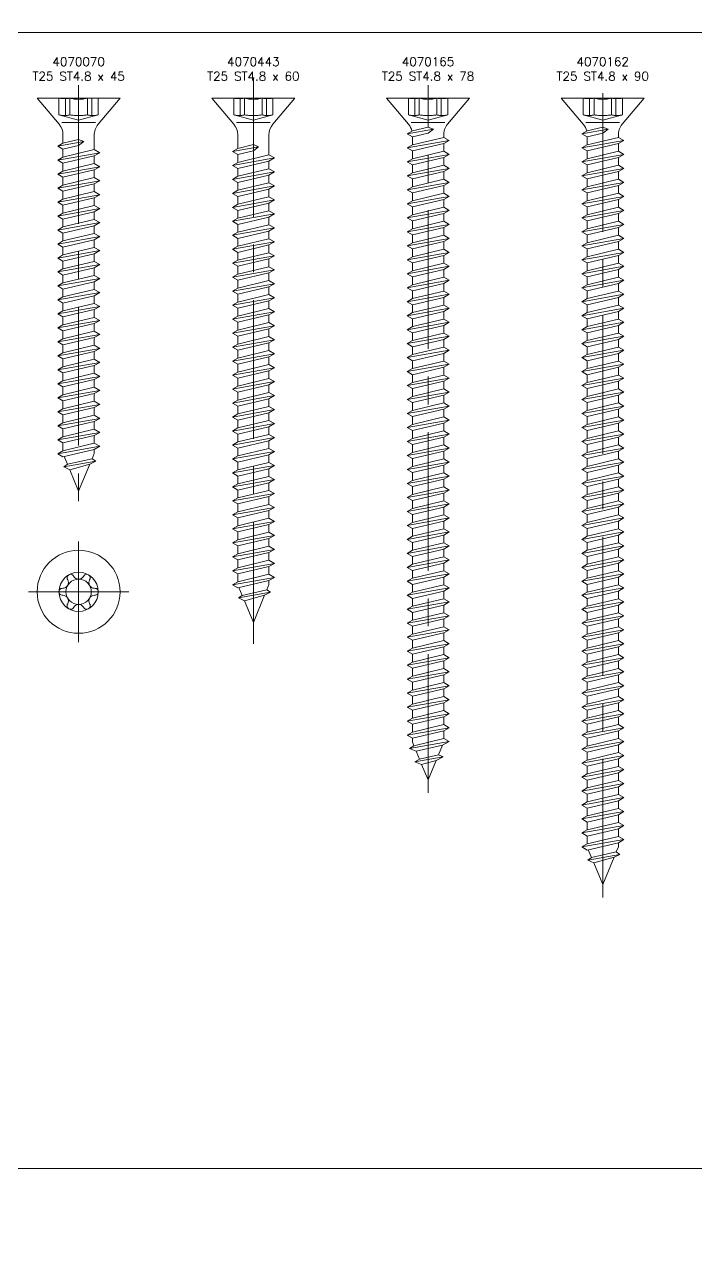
# Model space of a CAD drawing. Header units: millimetres. Extents: x 1459 to 16731, y 971 to 8404.
# Drawn here: x 5670.8 to 5747.7, y 2128.3 to 2267.4 of the extents above; entities that cross this region are included whole.
import ezdxf

# ---------------------------------------------------------------- set-up
doc = ezdxf.new("R2010")
doc.units = ezdxf.units.MM
doc.header["$LTSCALE"] = 0.5
for name, pattern in [('AUSGEZOGEN', [0]), ('CENTER', [50.8, 31.75, -6.35, 6.35, -6.35]), ('HIDDEN', [9.525, 6.35, -3.175])]:
    doc.linetypes.add(name, pattern=pattern)
doc.layers.get('0').update_dxf_attribs({"lineweight": 20})
doc.layers.add('Quincaillerie', color=150, linetype='Continuous', lineweight=20)
doc.styles.add('SBS_BLOCKNAME', font='simplex.shx', dxfattribs={"height": 1})

# ---------------------------------------------------------------- blocks, each defined once
blk = doc.blocks.new('Tête vis T25 ST4.8')
at = {"color": 1, "linetype": 'CENTER'}
for points in [[(0, 5.75), (0, -5.75)], [(-5.75, 0), (5.75, 0)]]:
    blk.add_lwpolyline(points, dxfattribs=at)
blk.add_lwpolyline([(0.56, -1.76, 1.114641), (1.25, -1.37, -0.560869), (1.81, -0.4, 1.114641), (1.81, 0.4, -0.560869), (1.25, 1.37, 1.114641), (0.56, 1.76, -0.560869), (-0.56, 1.76, 1.114641), (-1.25, 1.37, -0.560869), (-1.81, 0.4, 1.114641), (-1.81, -0.4, -0.560869), (-1.25, -1.37, 1.114641), (-0.56, -1.76, -0.560869)], format="xyb", close=True)
for radius in [4.75, 2.25, 1.45]:
    blk.add_circle((0, 0), radius)
blk = doc.blocks.new('4070070')
at = {"color": 1, "linetype": 'CENTER'}
blk.add_line((0, 1.5), (0, -46.5), dxfattribs=at)
blk.add_lwpolyline([(1.79, -5.89), (1.79, -4.29, -0.186611), (2.23, -3), (4.75, 0), (-4.75, 0), (-2.23, -3, -0.176327), (-1.79, -4.22), (-1.79, -5.15)], format="xyb")
at = {"linetype": 'HIDDEN'}
for points in [[(-2.25, 0), (-2.25, -1.93)], [(-1, 0), (-1, -1.93)], [(1, 0), (1, -1.93)], [(2.25, 0), (2.25, -1.93)], [(-1.5, -0.06), (-1.5, -1.99)], [(1.5, -0.06), (1.5, -1.99)], [(-2.25, -1.93), (0, -2.53)], [(2.25, -1.93), (0, -2.53)]]:
    blk.add_lwpolyline(points, dxfattribs=at)
for points in [[(1.93, -2.8), (-1.93, -2.8)], [(0, -4.72), (-1.79, -5.15), (-2.4, -5.5), (-1.79, -5.85), (0, -5.43), (0.61, -4.97), (0, -4.72)], [(-2.4, -5.5), (0.61, -4.97)], [(-2.4, -7.1), (2.41, -6.25)], [(-2.4, -8.7), (2.41, -7.85)], [(-2.4, -10.3), (2.41, -9.45)], [(-2.4, -11.9), (2.41, -11.05)], [(-2.4, -13.5), (2.41, -12.65)], [(-2.4, -15.1), (2.41, -14.25)], [(-2.4, -16.7), (2.41, -15.85)], [(-2.4, -18.3), (2.41, -17.45)], [(-2.4, -19.9), (2.41, -19.05)], [(-2.4, -21.5), (2.41, -20.65)], [(-2.4, -23.1), (2.41, -22.25)], [(-2.4, -24.7), (2.41, -23.85)], [(-2.4, -26.3), (2.41, -25.45)], [(-2.4, -27.9), (2.41, -27.05)], [(-2.4, -29.5), (2.41, -28.65)], [(-2.4, -31.1), (2.41, -30.25)], [(-2.4, -32.7), (2.41, -31.85)], [(-2.4, -34.3), (2.41, -33.45)], [(-2.4, -35.9), (2.41, -35.05)], [(-2.4, -37.5), (2.41, -36.65)], [(-2.4, -39.1), (2.41, -38.25)], [(-2.4, -40.7), (2.41, -39.85)], [(-1.7, -42.2), (1.97, -41.55)], [(-1.28, -41.91), (-1.65, -41.02)], [(1.79, -40.68), (1.55, -41.27)], [(1.29, -41.88), (0, -45), (-1.02, -42.53)]]:
    blk.add_lwpolyline(points)
at = {"linetype": 'AUSGEZOGEN'}
for points in [[(-1.79, -4.25), (-1.79, -4.95)], [(-1.79, -4.25), (-1.79, -5.15)], [(-1.79, -5.85), (-1.79, -6.75)], [(1.79, -6.61), (1.79, -7.49)], [(-1.79, -7.45), (-1.79, -8.15)], [(-1.79, -7.45), (-1.79, -8.35)], [(1.79, -8.21), (1.79, -9.09)], [(-1.79, -9.05), (-1.79, -9.75)], [(-1.79, -9.05), (-1.79, -9.95)], [(-1.79, -10.65), (-1.79, -11.35)], [(-1.79, -10.65), (-1.79, -11.55)], [(1.79, -9.81), (1.79, -10.69)], [(-1.79, -12.25), (-1.79, -12.95)], [(-1.79, -12.25), (-1.79, -13.15)], [(1.79, -11.41), (1.79, -12.29)], [(-1.79, -13.85), (-1.79, -14.55)], [(-1.79, -13.85), (-1.79, -14.75)], [(1.79, -13.01), (1.79, -13.89)], [(1.79, -14.61), (1.79, -15.49)], [(-1.79, -15.45), (-1.79, -16.35)], [(-1.79, -15.45), (-1.79, -16.15)], [(1.79, -16.21), (1.79, -17.09)], [(-1.79, -17.05), (-1.79, -17.95)], [(1.79, -17.81), (1.79, -18.69)], [(-1.79, -18.65), (-1.79, -19.55)], [(1.79, -19.41), (1.79, -20.29)], [(-1.79, -20.25), (-1.79, -21.15)], [(-1.79, -21.85), (-1.79, -22.75)], [(1.79, -21.01), (1.79, -21.89)], [(-1.79, -23.45), (-1.79, -24.35)], [(1.79, -22.61), (1.79, -23.49)], [(1.79, -24.21), (1.79, -25.09)], [(-1.79, -25.05), (-1.79, -25.95)], [(1.79, -25.81), (1.79, -26.69)], [(-1.79, -26.65), (-1.79, -27.55)], [(1.79, -27.41), (1.79, -28.29)], [(-1.79, -28.25), (-1.79, -29.15)], [(1.79, -29.01), (1.79, -29.89)], [(-1.79, -29.85), (-1.79, -30.75)], [(-1.79, -31.45), (-1.79, -32.35)], [(1.79, -30.61), (1.79, -31.49)], [(-1.79, -33.05), (-1.79, -33.95)], [(1.79, -32.21), (1.79, -33.09)], [(-1.79, -34.65), (-1.79, -35.55)], [(1.79, -33.81), (1.79, -34.69)], [(1.79, -35.41), (1.79, -36.29)], [(-1.79, -36.25), (-1.79, -37.15)], [(1.79, -37.01), (1.79, -37.89)], [(-1.79, -37.85), (-1.79, -38.75)], [(1.79, -38.61), (1.79, -39.49)], [(-1.79, -39.45), (-1.79, -40.35)], [(1.79, -40.21), (1.79, -40.68)]]:
    blk.add_lwpolyline(points, dxfattribs=at)
for points in [[(1.79, -6.61), (2.41, -6.25), (1.79, -5.89), (-1.79, -6.75), (-2.4, -7.1), (-1.79, -7.45)], [(1.79, -8.21), (2.41, -7.85), (1.79, -7.49), (-1.79, -8.35), (-2.4, -8.7), (-1.79, -9.05)], [(1.79, -9.81), (2.41, -9.45), (1.79, -9.09), (-1.79, -9.95), (-2.4, -10.3), (-1.79, -10.65)], [(1.79, -11.41), (2.41, -11.05), (1.79, -10.69), (-1.79, -11.55), (-2.4, -11.9), (-1.79, -12.25)], [(1.79, -13.01), (2.41, -12.65), (1.79, -12.29), (-1.79, -13.15), (-2.4, -13.5), (-1.79, -13.85)], [(1.79, -14.61), (2.41, -14.25), (1.79, -13.89), (-1.79, -14.75), (-2.4, -15.1), (-1.79, -15.45)], [(1.79, -16.21), (2.41, -15.85), (1.79, -15.49), (-1.79, -16.35), (-2.4, -16.7), (-1.79, -17.05)], [(1.79, -17.81), (2.41, -17.45), (1.79, -17.09), (-1.79, -17.95), (-2.4, -18.3), (-1.79, -18.65)], [(1.79, -19.41), (2.41, -19.05), (1.79, -18.69), (-1.79, -19.55), (-2.4, -19.9), (-1.79, -20.25)], [(1.79, -21.01), (2.41, -20.65), (1.79, -20.29), (-1.79, -21.15), (-2.4, -21.5), (-1.79, -21.85)], [(1.79, -22.61), (2.41, -22.25), (1.79, -21.89), (-1.79, -22.75), (-2.4, -23.1), (-1.79, -23.45)], [(1.79, -24.21), (2.41, -23.85), (1.79, -23.49), (-1.79, -24.35), (-2.4, -24.7), (-1.79, -25.05)], [(1.79, -25.81), (2.41, -25.45), (1.79, -25.09), (-1.79, -25.95), (-2.4, -26.3), (-1.79, -26.65)], [(1.79, -27.41), (2.41, -27.05), (1.79, -26.69), (-1.79, -27.55), (-2.4, -27.9), (-1.79, -28.25)], [(1.79, -29.01), (2.41, -28.65), (1.79, -28.29), (-1.79, -29.15), (-2.4, -29.5), (-1.79, -29.85)], [(1.79, -30.61), (2.41, -30.25), (1.79, -29.89), (-1.79, -30.75), (-2.4, -31.1), (-1.79, -31.45)], [(1.79, -32.21), (2.41, -31.85), (1.79, -31.49), (-1.79, -32.35), (-2.4, -32.7), (-1.79, -33.05)], [(1.79, -33.81), (2.41, -33.45), (1.79, -33.09), (-1.79, -33.95), (-2.4, -34.3), (-1.79, -34.65)], [(1.79, -35.41), (2.41, -35.05), (1.79, -34.69), (-1.79, -35.55), (-2.4, -35.9), (-1.79, -36.25)], [(1.79, -37.01), (2.41, -36.65), (1.79, -36.29), (-1.79, -37.15), (-2.4, -37.5), (-1.79, -37.85)], [(1.79, -38.61), (2.41, -38.25), (1.79, -37.89), (-1.79, -38.75), (-2.4, -39.1), (-1.79, -39.45)], [(1.79, -40.21), (2.41, -39.85), (1.79, -39.49), (-1.79, -40.35), (-2.4, -40.7), (-1.79, -41.05)], [(1.55, -41.27), (1.97, -41.55), (1.29, -41.88), (-1.02, -42.53), (-1.7, -42.2), (-1.28, -41.91)]]:
    blk.add_lwpolyline(points, close=True)
at = {"linetype": 'HIDDEN'}
for centre, radius, start, end in [((-1.62, 3.32), 3.38, 259.3357, 280.6643), ((0, 3.36), 3.5, 253.4149, 286.5851), ((-1.62, 1.39), 3.38, 259.3357, 280.6643), ((0, 6.17), 8.16, 262.9585, 277.0415), ((1.62, 1.39), 3.38, 259.3357, 280.6643)]:
    blk.add_arc(centre, radius, start, end, dxfattribs=at)
blk = doc.blocks.new('4070443')
at = {"color": 1, "linetype": 'CENTER'}
blk.add_lwpolyline([(0, 2.29), (0, -62.45)], dxfattribs=at)
blk.add_lwpolyline([(1.79, -4.22, -0.176327), (2.23, -3), (4.75, 0), (-4.75, 0), (-2.23, -3, -0.176327), (-1.79, -4.22)], format="xyb")
at = {"linetype": 'HIDDEN'}
for points in [[(-2.25, 0), (-2.25, -1.93)], [(-1, 0), (-1, -1.93)], [(1, 0), (1, -1.93)], [(2.25, 0), (2.25, -1.93)], [(-1.5, -0.06), (-1.5, -1.99)], [(1.5, -0.06), (1.5, -1.99)], [(-2.25, -1.93), (0, -2.53)], [(2.25, -1.93), (0, -2.53)]]:
    blk.add_lwpolyline(points, dxfattribs=at)
for points in [[(1.93, -2.8), (-1.93, -2.8)], [(0, -5.32), (-1.79, -5.75), (-2.4, -6.1), (-1.79, -6.45), (0, -6.03), (0.61, -5.57), (0, -5.32)], [(-2.4, -6.1), (0.61, -5.57)], [(-2.4, -7.7), (2.41, -6.85)], [(-2.4, -9.3), (2.41, -8.45)], [(-2.4, -10.9), (2.41, -10.05)], [(-2.4, -12.5), (2.41, -11.65)], [(-2.4, -14.1), (2.41, -13.25)], [(-2.4, -15.7), (2.41, -14.85)], [(-2.4, -17.3), (2.41, -16.45)], [(-2.4, -18.9), (2.41, -18.05)], [(-2.4, -20.5), (2.41, -19.65)], [(-2.4, -22.1), (2.41, -21.25)], [(-2.4, -23.7), (2.41, -22.85)], [(-2.4, -25.3), (2.41, -24.45)], [(-2.4, -26.9), (2.41, -26.05)], [(-2.4, -28.5), (2.41, -27.65)], [(-2.4, -30.1), (2.41, -29.25)], [(-2.4, -31.7), (2.41, -30.85)], [(-2.4, -33.3), (2.41, -32.45)], [(-2.4, -34.9), (2.41, -34.05)], [(-2.4, -36.5), (2.41, -35.65)], [(-2.4, -38.1), (2.41, -37.25)], [(-2.4, -39.7), (2.41, -38.85)], [(-2.4, -41.3), (2.41, -40.45)], [(-2.4, -42.9), (2.41, -42.05)], [(-2.4, -44.5), (2.41, -43.65)], [(-2.4, -46.1), (2.41, -45.25)], [(-2.4, -47.7), (2.41, -46.85)], [(-2.4, -49.3), (2.41, -48.45)], [(-2.4, -50.9), (2.41, -50.05)], [(-2.4, -52.5), (2.41, -51.65)], [(-2.4, -54.1), (2.41, -53.25)], [(-2.4, -55.7), (2.41, -54.85)], [(-1.7, -57.2), (1.97, -56.55)], [(-1.28, -56.91), (-1.65, -56.02)], [(1.29, -56.88), (0, -60), (-1.02, -57.53)], [(1.79, -55.68), (1.55, -56.27)]]:
    blk.add_lwpolyline(points)
at = {"linetype": 'AUSGEZOGEN'}
for points in [[(-1.79, -4.22), (-1.79, -5.75)], [(1.79, -4.22), (1.79, -6.49)], [(-1.79, -6.45), (-1.79, -7.35)], [(-1.79, -6.45), (-1.79, -7.15)], [(1.79, -5.61), (1.79, -6.49)], [(-1.79, -8.05), (-1.79, -8.95)], [(-1.79, -8.05), (-1.79, -8.75)], [(1.79, -7.21), (1.79, -8.09)], [(-1.79, -9.65), (-1.79, -10.55)], [(-1.79, -9.65), (-1.79, -10.35)], [(1.79, -8.81), (1.79, -9.69)], [(1.79, -10.41), (1.79, -11.29)], [(-1.79, -11.25), (-1.79, -12.15)], [(-1.79, -11.25), (-1.79, -11.95)], [(1.79, -12.01), (1.79, -12.89)], [(-1.79, -12.85), (-1.79, -13.75)], [(-1.79, -12.85), (-1.79, -13.55)], [(1.79, -13.61), (1.79, -14.49)], [(-1.79, -14.45), (-1.79, -15.35)], [(-1.79, -14.45), (-1.79, -15.15)], [(1.79, -15.21), (1.79, -16.09)], [(-1.79, -16.05), (-1.79, -16.95)], [(-1.79, -16.05), (-1.79, -16.75)], [(-1.79, -17.65), (-1.79, -18.55)], [(-1.79, -17.65), (-1.79, -18.35)], [(1.79, -16.81), (1.79, -17.69)], [(-1.79, -19.25), (-1.79, -20.15)], [(-1.79, -19.25), (-1.79, -19.95)], [(1.79, -18.41), (1.79, -19.29)], [(-1.79, -20.85), (-1.79, -21.75)], [(-1.79, -20.85), (-1.79, -21.55)], [(1.79, -20.01), (1.79, -20.89)], [(1.79, -21.61), (1.79, -22.49)], [(-1.79, -22.45), (-1.79, -23.35)], [(-1.79, -22.45), (-1.79, -23.15)], [(1.79, -23.21), (1.79, -24.09)], [(-1.79, -24.05), (-1.79, -24.95)], [(-1.79, -24.05), (-1.79, -24.75)], [(1.79, -24.81), (1.79, -25.69)], [(-1.79, -25.65), (-1.79, -26.55)], [(-1.79, -25.65), (-1.79, -26.35)], [(1.79, -26.41), (1.79, -27.29)], [(-1.79, -27.25), (-1.79, -28.15)], [(-1.79, -27.25), (-1.79, -27.95)], [(-1.79, -28.85), (-1.79, -29.75)], [(-1.79, -28.85), (-1.79, -29.55)], [(1.79, -28.01), (1.79, -28.89)], [(-1.79, -30.45), (-1.79, -31.15)], [(-1.79, -30.45), (-1.79, -31.35)], [(1.79, -29.61), (1.79, -30.49)], [(1.79, -31.21), (1.79, -32.09)], [(-1.79, -32.05), (-1.79, -32.95)], [(1.79, -32.81), (1.79, -33.69)], [(-1.79, -33.65), (-1.79, -34.55)], [(1.79, -34.41), (1.79, -35.29)], [(-1.79, -35.25), (-1.79, -36.15)], [(1.79, -36.01), (1.79, -36.89)], [(-1.79, -36.85), (-1.79, -37.75)], [(-1.79, -38.45), (-1.79, -39.35)], [(1.79, -37.61), (1.79, -38.49)], [(-1.79, -40.05), (-1.79, -40.95)], [(1.79, -39.21), (1.79, -40.09)], [(-1.79, -41.65), (-1.79, -42.55)], [(1.79, -40.81), (1.79, -41.69)], [(1.79, -42.41), (1.79, -43.29)], [(-1.79, -43.25), (-1.79, -44.15)], [(1.79, -44.01), (1.79, -44.89)], [(-1.79, -44.85), (-1.79, -45.75)], [(1.79, -45.61), (1.79, -46.49)], [(-1.79, -46.45), (-1.79, -47.35)], [(1.79, -47.21), (1.79, -48.09)], [(-1.79, -48.05), (-1.79, -48.95)], [(-1.79, -49.65), (-1.79, -50.55)], [(1.79, -48.81), (1.79, -49.69)], [(-1.79, -51.25), (-1.79, -52.15)], [(1.79, -50.41), (1.79, -51.29)], [(-1.79, -52.85), (-1.79, -53.75)], [(1.79, -52.01), (1.79, -52.89)], [(1.79, -53.61), (1.79, -54.49)], [(-1.79, -54.45), (-1.79, -55.35)], [(1.79, -55.21), (1.79, -55.68)]]:
    blk.add_lwpolyline(points, dxfattribs=at)
for points in [[(1.79, -7.21), (2.41, -6.85), (1.79, -6.49), (-1.79, -7.35), (-2.4, -7.7), (-1.79, -8.05)], [(1.79, -8.81), (2.41, -8.45), (1.79, -8.09), (-1.79, -8.95), (-2.4, -9.3), (-1.79, -9.65)], [(1.79, -10.41), (2.41, -10.05), (1.79, -9.69), (-1.79, -10.55), (-2.4, -10.9), (-1.79, -11.25)], [(1.79, -12.01), (2.41, -11.65), (1.79, -11.29), (-1.79, -12.15), (-2.4, -12.5), (-1.79, -12.85)], [(1.79, -13.61), (2.41, -13.25), (1.79, -12.89), (-1.79, -13.75), (-2.4, -14.1), (-1.79, -14.45)], [(1.79, -15.21), (2.41, -14.85), (1.79, -14.49), (-1.79, -15.35), (-2.4, -15.7), (-1.79, -16.05)], [(1.79, -16.81), (2.41, -16.45), (1.79, -16.09), (-1.79, -16.95), (-2.4, -17.3), (-1.79, -17.65)], [(1.79, -18.41), (2.41, -18.05), (1.79, -17.69), (-1.79, -18.55), (-2.4, -18.9), (-1.79, -19.25)], [(1.79, -20.01), (2.41, -19.65), (1.79, -19.29), (-1.79, -20.15), (-2.4, -20.5), (-1.79, -20.85)], [(1.79, -21.61), (2.41, -21.25), (1.79, -20.89), (-1.79, -21.75), (-2.4, -22.1), (-1.79, -22.45)], [(1.79, -23.21), (2.41, -22.85), (1.79, -22.49), (-1.79, -23.35), (-2.4, -23.7), (-1.79, -24.05)], [(1.79, -24.81), (2.41, -24.45), (1.79, -24.09), (-1.79, -24.95), (-2.4, -25.3), (-1.79, -25.65)], [(1.79, -26.41), (2.41, -26.05), (1.79, -25.69), (-1.79, -26.55), (-2.4, -26.9), (-1.79, -27.25)], [(1.79, -28.01), (2.41, -27.65), (1.79, -27.29), (-1.79, -28.15), (-2.4, -28.5), (-1.79, -28.85)], [(1.79, -29.61), (2.41, -29.25), (1.79, -28.89), (-1.79, -29.75), (-2.4, -30.1), (-1.79, -30.45)], [(1.79, -31.21), (2.41, -30.85), (1.79, -30.49), (-1.79, -31.35), (-2.4, -31.7), (-1.79, -32.05)], [(1.79, -32.81), (2.41, -32.45), (1.79, -32.09), (-1.79, -32.95), (-2.4, -33.3), (-1.79, -33.65)], [(1.79, -34.41), (2.41, -34.05), (1.79, -33.69), (-1.79, -34.55), (-2.4, -34.9), (-1.79, -35.25)], [(1.79, -36.01), (2.41, -35.65), (1.79, -35.29), (-1.79, -36.15), (-2.4, -36.5), (-1.79, -36.85)], [(1.79, -37.61), (2.41, -37.25), (1.79, -36.89), (-1.79, -37.75), (-2.4, -38.1), (-1.79, -38.45)], [(1.79, -39.21), (2.41, -38.85), (1.79, -38.49), (-1.79, -39.35), (-2.4, -39.7), (-1.79, -40.05)], [(1.79, -40.81), (2.41, -40.45), (1.79, -40.09), (-1.79, -40.95), (-2.4, -41.3), (-1.79, -41.65)], [(1.79, -42.41), (2.41, -42.05), (1.79, -41.69), (-1.79, -42.55), (-2.4, -42.9), (-1.79, -43.25)], [(1.79, -44.01), (2.41, -43.65), (1.79, -43.29), (-1.79, -44.15), (-2.4, -44.5), (-1.79, -44.85)], [(1.79, -45.61), (2.41, -45.25), (1.79, -44.89), (-1.79, -45.75), (-2.4, -46.1), (-1.79, -46.45)], [(1.79, -47.21), (2.41, -46.85), (1.79, -46.49), (-1.79, -47.35), (-2.4, -47.7), (-1.79, -48.05)], [(1.79, -48.81), (2.41, -48.45), (1.79, -48.09), (-1.79, -48.95), (-2.4, -49.3), (-1.79, -49.65)], [(1.79, -50.41), (2.41, -50.05), (1.79, -49.69), (-1.79, -50.55), (-2.4, -50.9), (-1.79, -51.25)], [(1.79, -52.01), (2.41, -51.65), (1.79, -51.29), (-1.79, -52.15), (-2.4, -52.5), (-1.79, -52.85)], [(1.79, -53.61), (2.41, -53.25), (1.79, -52.89), (-1.79, -53.75), (-2.4, -54.1), (-1.79, -54.45)], [(1.79, -55.21), (2.41, -54.85), (1.79, -54.49), (-1.79, -55.35), (-2.4, -55.7), (-1.79, -56.05)], [(1.55, -56.27), (1.97, -56.55), (1.29, -56.88), (-1.02, -57.53), (-1.7, -57.2), (-1.28, -56.91)]]:
    blk.add_lwpolyline(points, close=True)
at = {"linetype": 'HIDDEN'}
for centre, radius, start, end in [((-1.62, 3.32), 3.38, 259.3357, 280.6643), ((0, 3.36), 3.5, 253.4149, 286.5851), ((1.62, 3.32), 3.38, 259.3357, 280.6643), ((-1.62, 1.39), 3.38, 259.3357, 280.6643), ((0, 6.17), 8.16, 262.9585, 277.0415), ((1.62, 1.39), 3.38, 259.3357, 280.6643)]:
    blk.add_arc(centre, radius, start, end, dxfattribs=at)
blk = doc.blocks.new('4070165')
at = {"color": 1, "linetype": 'CENTER'}
blk.add_line((0, -79.5), (0, 1.5), dxfattribs=at)
for p, q in [((-1.79, -73.25), (-1.79, -73.68)), ((-1.61, -74.11), (-1.79, -73.68)), ((1.79, -72.41), (1.79, -73.29)), ((-0.98, -75.65), (-1.35, -74.75)), ((1.18, -75.15), (1.64, -74.05))]:
    blk.add_line(p, q)
blk.add_lwpolyline([(1.79, -4.29, -0.186611), (2.23, -3), (4.75, 0), (-4.75, 0), (-2.23, -3, -0.116452), (-1.84, -3.78)], format="xyb")
at = {"linetype": 'HIDDEN'}
for points in [[(-2.25, 0), (-2.25, -1.93)], [(-1, 0), (-1, -1.93)], [(1, 0), (1, -1.93)], [(2.25, 0), (2.25, -1.93)], [(-1.5, -0.06), (-1.5, -1.99)], [(1.5, -0.06), (1.5, -1.99)], [(-2.25, -1.93), (0, -2.53)], [(2.25, -1.93), (0, -2.53)]]:
    blk.add_lwpolyline(points, dxfattribs=at)
for points in [[(0, -3.32), (-1.79, -3.75), (-2.4, -4.1), (-1.79, -4.45), (0, -4.03), (0.61, -3.57), (0, -3.32)], [(-2.4, -4.1), (0.61, -3.57)], [(1.93, -2.8), (-1.93, -2.8)], [(-2.4, -5.7), (2.41, -4.85)], [(-1.79, -4.45), (-1.79, -5.35)], [(-1.79, -4.45), (-1.79, -5.35)], [(1.79, -4.29), (1.79, -4.49)], [(1.79, -5.21), (1.79, -6.09)], [(-2.4, -7.3), (2.41, -6.45)], [(-1.79, -6.05), (-1.79, -6.95)], [(1.79, -6.81), (1.79, -7.69)], [(-2.4, -8.9), (2.41, -8.05)], [(-1.79, -7.65), (-1.79, -8.55)], [(-2.4, -10.5), (2.41, -9.65)], [(-1.79, -9.25), (-1.79, -10.15)], [(1.79, -8.41), (1.79, -9.29)], [(-1.79, -10.85), (-1.79, -11.75)], [(1.79, -10.01), (1.79, -10.89)], [(-2.4, -12.1), (2.41, -11.25)], [(-1.79, -12.45), (-1.79, -13.35)], [(1.79, -11.61), (1.79, -12.49)], [(-2.4, -13.7), (2.41, -12.85)], [(1.79, -13.21), (1.79, -14.09)], [(-2.4, -15.3), (2.41, -14.45)], [(-1.79, -14.05), (-1.79, -14.95)], [(1.79, -14.81), (1.79, -15.69)], [(-2.4, -16.9), (2.41, -16.05)], [(-1.79, -15.65), (-1.79, -16.55)], [(1.79, -16.41), (1.79, -17.29)], [(-2.4, -18.5), (2.41, -17.65)], [(-1.79, -17.25), (-1.79, -18.15)], [(1.79, -18.01), (1.79, -18.89)], [(-2.4, -20.1), (2.41, -19.25)], [(-1.79, -18.85), (-1.79, -19.75)], [(-2.4, -21.7), (2.41, -20.85)], [(-1.79, -20.45), (-1.79, -21.35)], [(1.79, -19.61), (1.79, -20.49)], [(-1.79, -22.05), (-1.79, -22.95)], [(1.79, -21.21), (1.79, -22.09)], [(-2.4, -23.3), (2.41, -22.45)], [(1.79, -22.81), (1.79, -23.69)], [(-2.4, -24.9), (2.41, -24.05)], [(-1.79, -23.65), (-1.79, -24.55)], [(1.79, -24.41), (1.79, -25.29)], [(-2.4, -26.5), (2.41, -25.65)], [(-1.79, -25.25), (-1.79, -26.15)], [(1.79, -26.01), (1.79, -26.89)], [(-2.4, -28.1), (2.41, -27.25)], [(-1.79, -26.85), (-1.79, -27.75)], [(1.79, -27.61), (1.79, -28.49)], [(-2.4, -29.7), (2.41, -28.85)], [(-1.79, -28.45), (-1.79, -29.35)], [(1.79, -29.21), (1.79, -30.09)], [(-2.4, -31.3), (2.41, -30.45)], [(-1.79, -30.05), (-1.79, -30.95)], [(-1.79, -31.65), (-1.79, -32.55)], [(1.79, -30.81), (1.79, -31.69)], [(-2.4, -32.9), (2.41, -32.05)], [(-1.79, -33.25), (-1.79, -34.15)], [(1.79, -32.41), (1.79, -33.29)], [(-2.4, -34.5), (2.41, -33.65)], [(1.79, -34.01), (1.79, -34.89)], [(-2.4, -36.1), (2.41, -35.25)], [(-1.79, -34.85), (-1.79, -35.75)], [(1.79, -35.61), (1.79, -36.49)], [(-2.4, -37.7), (2.41, -36.85)], [(-1.79, -36.45), (-1.79, -37.35)], [(1.79, -37.21), (1.79, -38.09)], [(-2.4, -39.3), (2.41, -38.45)], [(-1.79, -38.05), (-1.79, -38.95)], [(1.79, -38.81), (1.79, -39.69)], [(-2.4, -40.9), (2.41, -40.05)], [(-1.79, -39.65), (-1.79, -40.55)], [(-2.4, -42.5), (2.41, -41.65)], [(-1.79, -41.25), (-1.79, -42.15)], [(1.79, -40.41), (1.79, -41.29)], [(-1.79, -42.85), (-1.79, -43.75)], [(1.79, -42.01), (1.79, -42.89)], [(-2.4, -44.1), (2.41, -43.25)], [(-1.79, -44.45), (-1.79, -45.35)], [(1.79, -43.61), (1.79, -44.49)], [(-2.4, -45.7), (2.41, -44.85)], [(1.79, -45.21), (1.79, -46.09)], [(-2.4, -47.3), (2.41, -46.45)], [(-1.79, -46.05), (-1.79, -46.95)], [(1.79, -46.81), (1.79, -47.69)], [(-2.4, -48.9), (2.41, -48.05)], [(-1.79, -47.65), (-1.79, -48.55)], [(1.79, -48.41), (1.79, -49.29)], [(-2.4, -50.5), (2.41, -49.65)], [(-1.79, -49.25), (-1.79, -50.15)], [(1.79, -50.01), (1.79, -50.89)], [(-2.4, -52.1), (2.41, -51.25)], [(-1.79, -50.85), (-1.79, -51.75)], [(-2.4, -53.7), (2.41, -52.85)], [(-1.79, -52.45), (-1.79, -53.35)], [(1.79, -51.61), (1.79, -52.49)], [(-1.79, -54.05), (-1.79, -54.95)], [(1.79, -53.21), (1.79, -54.09)], [(-2.4, -55.3), (2.41, -54.45)], [(1.79, -54.81), (1.79, -55.69)], [(-2.4, -56.9), (2.41, -56.05)], [(-1.79, -55.65), (-1.79, -56.55)], [(1.79, -56.41), (1.79, -57.29)], [(-2.4, -58.5), (2.41, -57.65)], [(-1.79, -57.25), (-1.79, -58.15)], [(1.79, -58.01), (1.79, -58.89)], [(-2.4, -60.1), (2.41, -59.25)], [(-1.79, -58.85), (-1.79, -59.75)], [(1.79, -59.61), (1.79, -60.49)], [(-2.4, -61.7), (2.41, -60.85)], [(-1.79, -60.45), (-1.79, -61.35)], [(-2.4, -63.3), (2.41, -62.45)], [(-1.79, -62.05), (-1.79, -62.95)], [(1.79, -61.21), (1.79, -62.09)], [(-1.79, -63.65), (-1.79, -64.55)], [(1.79, -62.81), (1.79, -63.69)], [(-2.4, -64.9), (2.41, -64.05)], [(-1.79, -65.25), (-1.79, -66.15)], [(1.79, -64.41), (1.79, -65.29)], [(-2.4, -66.5), (2.41, -65.65)], [(1.79, -66.01), (1.79, -66.89)], [(-2.4, -68.1), (2.41, -67.25)], [(-1.79, -66.85), (-1.79, -67.75)], [(1.79, -67.61), (1.79, -68.49)], [(-2.4, -69.7), (2.41, -68.85)], [(-1.79, -68.45), (-1.79, -69.35)], [(1.79, -69.21), (1.79, -70.09)], [(-2.4, -71.3), (2.41, -70.45)], [(-1.79, -70.05), (-1.79, -70.95)], [(1.79, -70.81), (1.79, -71.69)], [(-2.4, -72.9), (2.41, -72.05)], [(-1.79, -71.65), (-1.79, -72.55)], [(-2.13, -74.45), (2.41, -73.65)], [(-1.5, -75.97), (1.74, -75.39)], [(0.92, -75.79), (0, -78), (-0.73, -76.25)]]:
    blk.add_lwpolyline(points)
for points in [[(1.79, -5.21), (2.41, -4.85), (1.79, -4.49), (-1.79, -5.35), (-2.4, -5.7), (-1.79, -6.05)], [(1.79, -6.81), (2.41, -6.45), (1.79, -6.09), (-1.79, -6.95), (-2.4, -7.3), (-1.79, -7.65)], [(1.79, -8.41), (2.41, -8.05), (1.79, -7.69), (-1.79, -8.55), (-2.4, -8.9), (-1.79, -9.25)], [(1.79, -10.01), (2.41, -9.65), (1.79, -9.29), (-1.79, -10.15), (-2.4, -10.5), (-1.79, -10.85)], [(1.79, -11.61), (2.41, -11.25), (1.79, -10.89), (-1.79, -11.75), (-2.4, -12.1), (-1.79, -12.45)], [(1.79, -13.21), (2.41, -12.85), (1.79, -12.49), (-1.79, -13.35), (-2.4, -13.7), (-1.79, -14.05)], [(1.79, -14.81), (2.41, -14.45), (1.79, -14.09), (-1.79, -14.95), (-2.4, -15.3), (-1.79, -15.65)], [(1.79, -16.41), (2.41, -16.05), (1.79, -15.69), (-1.79, -16.55), (-2.4, -16.9), (-1.79, -17.25)], [(1.79, -18.01), (2.41, -17.65), (1.79, -17.29), (-1.79, -18.15), (-2.4, -18.5), (-1.79, -18.85)], [(1.79, -19.61), (2.41, -19.25), (1.79, -18.89), (-1.79, -19.75), (-2.4, -20.1), (-1.79, -20.45)], [(1.79, -21.21), (2.41, -20.85), (1.79, -20.49), (-1.79, -21.35), (-2.4, -21.7), (-1.79, -22.05)], [(1.79, -22.81), (2.41, -22.45), (1.79, -22.09), (-1.79, -22.95), (-2.4, -23.3), (-1.79, -23.65)], [(1.79, -24.41), (2.41, -24.05), (1.79, -23.69), (-1.79, -24.55), (-2.4, -24.9), (-1.79, -25.25)], [(1.79, -26.01), (2.41, -25.65), (1.79, -25.29), (-1.79, -26.15), (-2.4, -26.5), (-1.79, -26.85)], [(1.79, -27.61), (2.41, -27.25), (1.79, -26.89), (-1.79, -27.75), (-2.4, -28.1), (-1.79, -28.45)], [(1.79, -29.21), (2.41, -28.85), (1.79, -28.49), (-1.79, -29.35), (-2.4, -29.7), (-1.79, -30.05)], [(1.79, -30.81), (2.41, -30.45), (1.79, -30.09), (-1.79, -30.95), (-2.4, -31.3), (-1.79, -31.65)], [(1.79, -32.41), (2.41, -32.05), (1.79, -31.69), (-1.79, -32.55), (-2.4, -32.9), (-1.79, -33.25)], [(1.79, -34.01), (2.41, -33.65), (1.79, -33.29), (-1.79, -34.15), (-2.4, -34.5), (-1.79, -34.85)], [(1.79, -35.61), (2.41, -35.25), (1.79, -34.89), (-1.79, -35.75), (-2.4, -36.1), (-1.79, -36.45)], [(1.79, -37.21), (2.41, -36.85), (1.79, -36.49), (-1.79, -37.35), (-2.4, -37.7), (-1.79, -38.05)], [(1.79, -38.81), (2.41, -38.45), (1.79, -38.09), (-1.79, -38.95), (-2.4, -39.3), (-1.79, -39.65)], [(1.79, -40.41), (2.41, -40.05), (1.79, -39.69), (-1.79, -40.55), (-2.4, -40.9), (-1.79, -41.25)], [(1.79, -42.01), (2.41, -41.65), (1.79, -41.29), (-1.79, -42.15), (-2.4, -42.5), (-1.79, -42.85)], [(1.79, -43.61), (2.41, -43.25), (1.79, -42.89), (-1.79, -43.75), (-2.4, -44.1), (-1.79, -44.45)], [(1.79, -45.21), (2.41, -44.85), (1.79, -44.49), (-1.79, -45.35), (-2.4, -45.7), (-1.79, -46.05)], [(1.79, -46.81), (2.41, -46.45), (1.79, -46.09), (-1.79, -46.95), (-2.4, -47.3), (-1.79, -47.65)], [(1.79, -48.41), (2.41, -48.05), (1.79, -47.69), (-1.79, -48.55), (-2.4, -48.9), (-1.79, -49.25)], [(1.79, -50.01), (2.41, -49.65), (1.79, -49.29), (-1.79, -50.15), (-2.4, -50.5), (-1.79, -50.85)], [(1.79, -51.61), (2.41, -51.25), (1.79, -50.89), (-1.79, -51.75), (-2.4, -52.1), (-1.79, -52.45)], [(1.79, -53.21), (2.41, -52.85), (1.79, -52.49), (-1.79, -53.35), (-2.4, -53.7), (-1.79, -54.05)], [(1.79, -54.81), (2.41, -54.45), (1.79, -54.09), (-1.79, -54.95), (-2.4, -55.3), (-1.79, -55.65)], [(1.79, -56.41), (2.41, -56.05), (1.79, -55.69), (-1.79, -56.55), (-2.4, -56.9), (-1.79, -57.25)], [(1.79, -58.01), (2.41, -57.65), (1.79, -57.29), (-1.79, -58.15), (-2.4, -58.5), (-1.79, -58.85)], [(1.79, -59.61), (2.41, -59.25), (1.79, -58.89), (-1.79, -59.75), (-2.4, -60.1), (-1.79, -60.45)], [(1.79, -61.21), (2.41, -60.85), (1.79, -60.49), (-1.79, -61.35), (-2.4, -61.7), (-1.79, -62.05)], [(1.79, -62.81), (2.41, -62.45), (1.79, -62.09), (-1.79, -62.95), (-2.4, -63.3), (-1.79, -63.65)], [(1.79, -64.41), (2.41, -64.05), (1.79, -63.69), (-1.79, -64.55), (-2.4, -64.9), (-1.79, -65.25)], [(1.79, -66.01), (2.41, -65.65), (1.79, -65.29), (-1.79, -66.15), (-2.4, -66.5), (-1.79, -66.85)], [(1.79, -67.61), (2.41, -67.25), (1.79, -66.89), (-1.79, -67.75), (-2.4, -68.1), (-1.79, -68.45)], [(1.79, -69.21), (2.41, -68.85), (1.79, -68.49), (-1.79, -69.35), (-2.4, -69.7), (-1.79, -70.05)], [(1.79, -70.81), (2.41, -70.45), (1.79, -70.09), (-1.79, -70.95), (-2.4, -71.3), (-1.79, -71.65)], [(1.79, -72.41), (2.41, -72.05), (1.79, -71.69), (-1.79, -72.55), (-2.4, -72.9), (-1.79, -73.25)], [(1.64, -74.05), (2.41, -73.65), (1.79, -73.29), (-1.61, -74.11), (-2.13, -74.45), (-1.35, -74.75)], [(1.18, -75.15), (1.74, -75.39), (0.92, -75.79), (-0.73, -76.25), (-1.5, -75.97), (-0.98, -75.65)]]:
    blk.add_lwpolyline(points, close=True)
for centre, radius, start, end in [((-1.62, 3.32), 3.38, 259.3357, 280.6643), ((0, 3.36), 3.5, 253.4149, 286.5851), ((1.62, 3.32), 3.38, 259.3357, 280.6643), ((-1.62, 1.39), 3.38, 259.3357, 280.6643), ((0, 6.17), 8.16, 262.9585, 277.0415), ((1.62, 1.39), 3.38, 259.3357, 280.6643)]:
    blk.add_arc(centre, radius, start, end, dxfattribs=at)
blk = doc.blocks.new('4070162')
at = {"color": 1, "linetype": 'CENTER'}
blk.add_line((0, -91.5), (0, 1.5), dxfattribs=at)
blk.add_lwpolyline([(1.79, -4.29, -0.186611), (2.23, -3), (4.75, 0), (-4.75, 0), (-2.23, -3, -0.116452), (-1.84, -3.78)], format="xyb")
at = {"linetype": 'HIDDEN'}
for points in [[(-2.25, 0), (-2.25, -1.93)], [(-1, 0), (-1, -1.93)], [(1, 0), (1, -1.93)], [(2.25, 0), (2.25, -1.93)], [(-1.5, -0.06), (-1.5, -1.99)], [(1.5, -0.06), (1.5, -1.99)], [(-2.25, -1.93), (0, -2.53)], [(2.25, -1.93), (0, -2.53)]]:
    blk.add_lwpolyline(points, dxfattribs=at)
for points in [[(0, -3.32), (-1.79, -3.75), (-2.4, -4.1), (-1.79, -4.45), (0, -4.03), (0.61, -3.57), (0, -3.32)], [(-2.4, -4.1), (0.61, -3.57)], [(1.93, -2.8), (-1.93, -2.8)], [(-2.4, -5.7), (2.41, -4.85)], [(-1.79, -4.45), (-1.79, -5.35)], [(-1.79, -4.45), (-1.79, -5.35)], [(1.79, -4.29), (1.79, -4.49)], [(1.79, -5.21), (1.79, -6.09)], [(-2.4, -7.3), (2.41, -6.45)], [(-1.79, -6.05), (-1.79, -6.95)], [(1.79, -6.81), (1.79, -7.69)], [(-2.4, -8.9), (2.41, -8.05)], [(-1.79, -7.65), (-1.79, -8.55)], [(-2.4, -10.5), (2.41, -9.65)], [(-1.79, -9.25), (-1.79, -10.15)], [(1.79, -8.41), (1.79, -9.29)], [(-1.79, -10.85), (-1.79, -11.75)], [(1.79, -10.01), (1.79, -10.89)], [(-2.4, -12.1), (2.41, -11.25)], [(-1.79, -12.45), (-1.79, -13.35)], [(1.79, -11.61), (1.79, -12.49)], [(-2.4, -13.7), (2.41, -12.85)], [(1.79, -13.21), (1.79, -14.09)], [(-2.4, -15.3), (2.41, -14.45)], [(-1.79, -14.05), (-1.79, -14.95)], [(1.79, -14.81), (1.79, -15.69)], [(-2.4, -16.9), (2.41, -16.05)], [(-1.79, -15.65), (-1.79, -16.55)], [(1.79, -16.41), (1.79, -17.29)], [(-2.4, -18.5), (2.41, -17.65)], [(-1.79, -17.25), (-1.79, -18.15)], [(1.79, -18.01), (1.79, -18.89)], [(-2.4, -20.1), (2.41, -19.25)], [(-1.79, -18.85), (-1.79, -19.75)], [(-2.4, -21.7), (2.41, -20.85)], [(-1.79, -20.45), (-1.79, -21.35)], [(1.79, -19.61), (1.79, -20.49)], [(-1.79, -22.05), (-1.79, -22.95)], [(1.79, -21.21), (1.79, -22.09)], [(-2.4, -23.3), (2.41, -22.45)], [(1.79, -22.81), (1.79, -23.69)], [(-2.4, -24.9), (2.41, -24.05)], [(-1.79, -23.65), (-1.79, -24.55)], [(1.79, -24.41), (1.79, -25.29)], [(-2.4, -26.5), (2.41, -25.65)], [(-1.79, -25.25), (-1.79, -26.15)], [(1.79, -26.01), (1.79, -26.89)], [(-2.4, -28.1), (2.41, -27.25)], [(-1.79, -26.85), (-1.79, -27.75)], [(1.79, -27.61), (1.79, -28.49)], [(-2.4, -29.7), (2.41, -28.85)], [(-1.79, -28.45), (-1.79, -29.35)], [(1.79, -29.21), (1.79, -30.09)], [(-2.4, -31.3), (2.41, -30.45)], [(-1.79, -30.05), (-1.79, -30.95)], [(-1.79, -31.65), (-1.79, -32.55)], [(1.79, -30.81), (1.79, -31.69)], [(-2.4, -32.9), (2.41, -32.05)], [(-1.79, -33.25), (-1.79, -34.15)], [(1.79, -32.41), (1.79, -33.29)], [(-2.4, -34.5), (2.41, -33.65)], [(1.79, -34.01), (1.79, -34.89)], [(-2.4, -36.1), (2.41, -35.25)], [(-1.79, -34.85), (-1.79, -35.75)], [(1.79, -35.61), (1.79, -36.49)], [(-2.4, -37.7), (2.41, -36.85)], [(-1.79, -36.45), (-1.79, -37.35)], [(1.79, -37.21), (1.79, -38.09)], [(-2.4, -39.3), (2.41, -38.45)], [(-1.79, -38.05), (-1.79, -38.95)], [(1.79, -38.81), (1.79, -39.69)], [(-2.4, -40.9), (2.41, -40.05)], [(-1.79, -39.65), (-1.79, -40.55)], [(-2.4, -42.5), (2.41, -41.65)], [(-1.79, -41.25), (-1.79, -42.15)], [(1.79, -40.41), (1.79, -41.29)], [(-1.79, -42.85), (-1.79, -43.75)], [(1.79, -42.01), (1.79, -42.89)], [(-2.4, -44.1), (2.41, -43.25)], [(-1.79, -44.45), (-1.79, -45.35)], [(1.79, -43.61), (1.79, -44.49)], [(-2.4, -45.7), (2.41, -44.85)], [(1.79, -45.21), (1.79, -46.09)], [(-2.4, -47.3), (2.41, -46.45)], [(-1.79, -46.05), (-1.79, -46.95)], [(1.79, -46.81), (1.79, -47.69)], [(-2.4, -48.9), (2.41, -48.05)], [(-1.79, -47.65), (-1.79, -48.55)], [(1.79, -48.41), (1.79, -49.29)], [(-2.4, -50.5), (2.41, -49.65)], [(-1.79, -49.25), (-1.79, -50.15)], [(1.79, -50.01), (1.79, -50.89)], [(-2.4, -52.1), (2.41, -51.25)], [(-1.79, -50.85), (-1.79, -51.75)], [(-2.4, -53.7), (2.41, -52.85)], [(-1.79, -52.45), (-1.79, -53.35)], [(1.79, -51.61), (1.79, -52.49)], [(-1.79, -54.05), (-1.79, -54.95)], [(1.79, -53.21), (1.79, -54.09)], [(-2.4, -55.3), (2.41, -54.45)], [(1.79, -54.81), (1.79, -55.69)], [(-2.4, -56.9), (2.41, -56.05)], [(-1.79, -55.65), (-1.79, -56.55)], [(1.79, -56.41), (1.79, -57.29)], [(-2.4, -58.5), (2.41, -57.65)], [(-1.79, -57.25), (-1.79, -58.15)], [(1.79, -58.01), (1.79, -58.89)], [(-2.4, -60.1), (2.41, -59.25)], [(-1.79, -58.85), (-1.79, -59.75)], [(1.79, -59.61), (1.79, -60.49)], [(-2.4, -61.7), (2.41, -60.85)], [(-1.79, -60.45), (-1.79, -61.35)], [(-2.4, -63.3), (2.41, -62.45)], [(-1.79, -62.05), (-1.79, -62.95)], [(1.79, -61.21), (1.79, -62.09)], [(-1.79, -63.65), (-1.79, -64.55)], [(1.79, -62.81), (1.79, -63.69)], [(-2.4, -64.9), (2.41, -64.05)], [(-1.79, -65.25), (-1.79, -66.15)], [(1.79, -64.41), (1.79, -65.29)], [(-2.4, -66.5), (2.41, -65.65)], [(1.79, -66.01), (1.79, -66.89)], [(-2.4, -68.1), (2.41, -67.25)], [(-1.79, -66.85), (-1.79, -67.75)], [(1.79, -67.61), (1.79, -68.49)], [(-2.4, -69.7), (2.41, -68.85)], [(-1.79, -68.45), (-1.79, -69.35)], [(1.79, -69.21), (1.79, -70.09)], [(-2.4, -71.3), (2.41, -70.45)], [(-1.79, -70.05), (-1.79, -70.95)], [(1.79, -70.81), (1.79, -71.69)], [(-2.4, -72.9), (2.41, -72.05)], [(-1.79, -71.65), (-1.79, -72.55)], [(-2.4, -74.5), (2.41, -73.65)], [(-1.79, -73.25), (-1.79, -74.15)], [(1.79, -72.41), (1.79, -73.29)], [(-1.79, -74.85), (-1.79, -75.75)], [(1.79, -74.01), (1.79, -74.89)], [(-2.4, -76.1), (2.41, -75.25)], [(-1.79, -76.45), (-1.79, -77.35)], [(1.79, -75.61), (1.79, -76.49)], [(-2.4, -77.7), (2.41, -76.85)], [(1.79, -77.21), (1.79, -78.09)], [(-2.4, -79.3), (2.41, -78.45)], [(-1.79, -78.05), (-1.79, -78.95)], [(1.79, -78.81), (1.79, -79.69)], [(-2.4, -80.9), (2.41, -80.05)], [(-1.79, -79.65), (-1.79, -80.55)], [(1.79, -80.41), (1.79, -81.29)], [(-2.4, -82.5), (2.41, -81.65)], [(-1.79, -81.25), (-1.79, -82.15)], [(1.79, -82.01), (1.79, -82.89)], [(-2.4, -84.1), (2.41, -83.25)], [(-1.79, -82.85), (-1.79, -83.75)], [(-1.79, -84.45), (-1.79, -85.35)], [(1.79, -83.61), (1.79, -84.49)], [(-2.4, -85.7), (2.41, -84.85)], [(-1.28, -86.91), (-1.65, -86.02)], [(1.79, -85.68), (1.55, -86.27)], [(1.79, -85.21), (1.79, -85.68)], [(-1.7, -87.2), (1.97, -86.55)], [(1.29, -86.88), (0, -90), (-1.02, -87.53)]]:
    blk.add_lwpolyline(points)
for points in [[(1.79, -5.21), (2.41, -4.85), (1.79, -4.49), (-1.79, -5.35), (-2.4, -5.7), (-1.79, -6.05)], [(1.79, -6.81), (2.41, -6.45), (1.79, -6.09), (-1.79, -6.95), (-2.4, -7.3), (-1.79, -7.65)], [(1.79, -8.41), (2.41, -8.05), (1.79, -7.69), (-1.79, -8.55), (-2.4, -8.9), (-1.79, -9.25)], [(1.79, -10.01), (2.41, -9.65), (1.79, -9.29), (-1.79, -10.15), (-2.4, -10.5), (-1.79, -10.85)], [(1.79, -11.61), (2.41, -11.25), (1.79, -10.89), (-1.79, -11.75), (-2.4, -12.1), (-1.79, -12.45)], [(1.79, -13.21), (2.41, -12.85), (1.79, -12.49), (-1.79, -13.35), (-2.4, -13.7), (-1.79, -14.05)], [(1.79, -14.81), (2.41, -14.45), (1.79, -14.09), (-1.79, -14.95), (-2.4, -15.3), (-1.79, -15.65)], [(1.79, -16.41), (2.41, -16.05), (1.79, -15.69), (-1.79, -16.55), (-2.4, -16.9), (-1.79, -17.25)], [(1.79, -18.01), (2.41, -17.65), (1.79, -17.29), (-1.79, -18.15), (-2.4, -18.5), (-1.79, -18.85)], [(1.79, -19.61), (2.41, -19.25), (1.79, -18.89), (-1.79, -19.75), (-2.4, -20.1), (-1.79, -20.45)], [(1.79, -21.21), (2.41, -20.85), (1.79, -20.49), (-1.79, -21.35), (-2.4, -21.7), (-1.79, -22.05)], [(1.79, -22.81), (2.41, -22.45), (1.79, -22.09), (-1.79, -22.95), (-2.4, -23.3), (-1.79, -23.65)], [(1.79, -24.41), (2.41, -24.05), (1.79, -23.69), (-1.79, -24.55), (-2.4, -24.9), (-1.79, -25.25)], [(1.79, -26.01), (2.41, -25.65), (1.79, -25.29), (-1.79, -26.15), (-2.4, -26.5), (-1.79, -26.85)], [(1.79, -27.61), (2.41, -27.25), (1.79, -26.89), (-1.79, -27.75), (-2.4, -28.1), (-1.79, -28.45)], [(1.79, -29.21), (2.41, -28.85), (1.79, -28.49), (-1.79, -29.35), (-2.4, -29.7), (-1.79, -30.05)], [(1.79, -30.81), (2.41, -30.45), (1.79, -30.09), (-1.79, -30.95), (-2.4, -31.3), (-1.79, -31.65)], [(1.79, -32.41), (2.41, -32.05), (1.79, -31.69), (-1.79, -32.55), (-2.4, -32.9), (-1.79, -33.25)], [(1.79, -34.01), (2.41, -33.65), (1.79, -33.29), (-1.79, -34.15), (-2.4, -34.5), (-1.79, -34.85)], [(1.79, -35.61), (2.41, -35.25), (1.79, -34.89), (-1.79, -35.75), (-2.4, -36.1), (-1.79, -36.45)], [(1.79, -37.21), (2.41, -36.85), (1.79, -36.49), (-1.79, -37.35), (-2.4, -37.7), (-1.79, -38.05)], [(1.79, -38.81), (2.41, -38.45), (1.79, -38.09), (-1.79, -38.95), (-2.4, -39.3), (-1.79, -39.65)], [(1.79, -40.41), (2.41, -40.05), (1.79, -39.69), (-1.79, -40.55), (-2.4, -40.9), (-1.79, -41.25)], [(1.79, -42.01), (2.41, -41.65), (1.79, -41.29), (-1.79, -42.15), (-2.4, -42.5), (-1.79, -42.85)], [(1.79, -43.61), (2.41, -43.25), (1.79, -42.89), (-1.79, -43.75), (-2.4, -44.1), (-1.79, -44.45)], [(1.79, -45.21), (2.41, -44.85), (1.79, -44.49), (-1.79, -45.35), (-2.4, -45.7), (-1.79, -46.05)], [(1.79, -46.81), (2.41, -46.45), (1.79, -46.09), (-1.79, -46.95), (-2.4, -47.3), (-1.79, -47.65)], [(1.79, -48.41), (2.41, -48.05), (1.79, -47.69), (-1.79, -48.55), (-2.4, -48.9), (-1.79, -49.25)], [(1.79, -50.01), (2.41, -49.65), (1.79, -49.29), (-1.79, -50.15), (-2.4, -50.5), (-1.79, -50.85)], [(1.79, -51.61), (2.41, -51.25), (1.79, -50.89), (-1.79, -51.75), (-2.4, -52.1), (-1.79, -52.45)], [(1.79, -53.21), (2.41, -52.85), (1.79, -52.49), (-1.79, -53.35), (-2.4, -53.7), (-1.79, -54.05)], [(1.79, -54.81), (2.41, -54.45), (1.79, -54.09), (-1.79, -54.95), (-2.4, -55.3), (-1.79, -55.65)], [(1.79, -56.41), (2.41, -56.05), (1.79, -55.69), (-1.79, -56.55), (-2.4, -56.9), (-1.79, -57.25)], [(1.79, -58.01), (2.41, -57.65), (1.79, -57.29), (-1.79, -58.15), (-2.4, -58.5), (-1.79, -58.85)], [(1.79, -59.61), (2.41, -59.25), (1.79, -58.89), (-1.79, -59.75), (-2.4, -60.1), (-1.79, -60.45)], [(1.79, -61.21), (2.41, -60.85), (1.79, -60.49), (-1.79, -61.35), (-2.4, -61.7), (-1.79, -62.05)], [(1.79, -62.81), (2.41, -62.45), (1.79, -62.09), (-1.79, -62.95), (-2.4, -63.3), (-1.79, -63.65)], [(1.79, -64.41), (2.41, -64.05), (1.79, -63.69), (-1.79, -64.55), (-2.4, -64.9), (-1.79, -65.25)], [(1.79, -66.01), (2.41, -65.65), (1.79, -65.29), (-1.79, -66.15), (-2.4, -66.5), (-1.79, -66.85)], [(1.79, -67.61), (2.41, -67.25), (1.79, -66.89), (-1.79, -67.75), (-2.4, -68.1), (-1.79, -68.45)], [(1.79, -69.21), (2.41, -68.85), (1.79, -68.49), (-1.79, -69.35), (-2.4, -69.7), (-1.79, -70.05)], [(1.79, -70.81), (2.41, -70.45), (1.79, -70.09), (-1.79, -70.95), (-2.4, -71.3), (-1.79, -71.65)], [(1.79, -72.41), (2.41, -72.05), (1.79, -71.69), (-1.79, -72.55), (-2.4, -72.9), (-1.79, -73.25)], [(1.79, -74.01), (2.41, -73.65), (1.79, -73.29), (-1.79, -74.15), (-2.4, -74.5), (-1.79, -74.85)], [(1.79, -75.61), (2.41, -75.25), (1.79, -74.89), (-1.79, -75.75), (-2.4, -76.1), (-1.79, -76.45)], [(1.79, -77.21), (2.41, -76.85), (1.79, -76.49), (-1.79, -77.35), (-2.4, -77.7), (-1.79, -78.05)], [(1.79, -78.81), (2.41, -78.45), (1.79, -78.09), (-1.79, -78.95), (-2.4, -79.3), (-1.79, -79.65)], [(1.79, -80.41), (2.41, -80.05), (1.79, -79.69), (-1.79, -80.55), (-2.4, -80.9), (-1.79, -81.25)], [(1.79, -82.01), (2.41, -81.65), (1.79, -81.29), (-1.79, -82.15), (-2.4, -82.5), (-1.79, -82.85)], [(1.79, -83.61), (2.41, -83.25), (1.79, -82.89), (-1.79, -83.75), (-2.4, -84.1), (-1.79, -84.45)], [(1.79, -85.21), (2.41, -84.85), (1.79, -84.49), (-1.79, -85.35), (-2.4, -85.7), (-1.79, -86.05)], [(1.55, -86.27), (1.97, -86.55), (1.29, -86.88), (-1.02, -87.53), (-1.7, -87.2), (-1.28, -86.91)]]:
    blk.add_lwpolyline(points, close=True)
for centre, radius, start, end in [((-1.62, 3.32), 3.38, 259.3357, 280.6643), ((0, 3.36), 3.5, 253.4149, 286.5851), ((1.62, 3.32), 3.38, 259.3357, 280.6643), ((-1.62, 1.39), 3.38, 259.3357, 280.6643), ((0, 6.17), 8.16, 262.9585, 277.0415), ((1.62, 1.39), 3.38, 259.3357, 280.6643)]:
    blk.add_arc(centre, radius, start, end, dxfattribs=at)

msp = doc.modelspace()

# ---------------------------------------------------------------- linework, layer by layer
at = {"layer": 'Quincaillerie', "lineweight": 20}
for points in [[(5484.51, 2266.46), (5824.51, 2266.46), (5824.51, 2276.46), (5484.51, 2276.46)], [(5629.51, 2266.46), (5789.51, 2266.46), (5789.51, 2136.46), (5629.51, 2136.46)], [(5484.51, 2126.46), (5824.51, 2126.46), (5824.51, 2136.46), (5484.51, 2136.46)]]:
    msp.add_lwpolyline(points, close=True, dxfattribs=at)

# ---------------------------------------------------------------- block references
for name, p in [('4070070', (5677.01, 2258.96)), ('4070443', (5697.01, 2258.96)), ('4070165', (5717.01, 2258.96)), ('4070162', (5737.01, 2258.96)), ('Tête vis T25 ST4.8', (5677.01, 2202.46))]:
    msp.add_blockref(name, p, dxfattribs=at)

# ---------------------------------------------------------------- texts
at = {"layer": 'Quincaillerie', "lineweight": 20, "char_height": 1, "attachment_point": 8, "style": 'SBS_BLOCKNAME'}
for s, insert in [('4070070\\PT25 ST4.8 x 45', (5677.01, 2260.96)), ('4070443\\PT25 ST4.8 x 60', (5697.01, 2260.96)), ('4070165\\PT25 ST4.8 x 78', (5717.01, 2260.96)), ('4070162\\PT25 ST4.8 x 90', (5737.01, 2260.96))]:
    msp.add_mtext_dynamic_manual_height_columns(s, width=12.8623, gutter_width=20, heights=[0], dxfattribs=dict(at, insert=insert))

doc.saveas('drawing.dxf')
